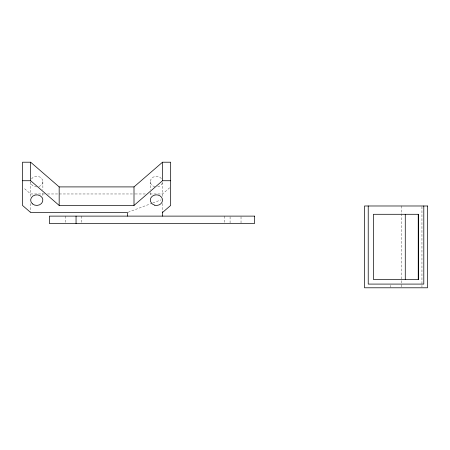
<?xml version="1.0" encoding="UTF-8"?>
<svg xmlns="http://www.w3.org/2000/svg" width="450" height="450" viewBox="0 0 450 450"><rect width="100%" height="100%" fill="white"/><g stroke="black" fill="none" stroke-linecap="round" stroke-linejoin="round"><path stroke-width="0.34" stroke-dasharray="2.25 1.69" d="M169.656 187.791L162.523 193.967L149.197 193.967M128.109 212.243L152.134 203.214M152.781 202.972L161.224 199.8M44.679 193.967L30.651 193.967L23.518 187.791M47.486 193.967L134.466 193.967M135.163 193.967L146.391 193.967M421.942 206.685L421.942 287.094M401.569 205.987L401.569 212.979M401.569 213.677L401.569 287.173M390.459 285.322L390.459 287.173M241.026 216.793L241.026 222.857M230.079 216.793L230.079 222.857M224.724 216.118L224.724 222.857M162.523 182.301L162.523 196.639M162.523 203.473L162.523 211.792M150.3 181.614L150.3 189.849M150.3 192.589L150.3 196.02M81.737 216.118L81.737 222.857M65.441 216.118L65.441 222.857M42.874 181.614L42.874 189.849M42.874 193.275L42.874 197.393M30.651 182.301L30.651 196.712M30.651 203.569L30.651 212.49M162.315 182.987A6.114 5.293 0 0 1 156.943 186.891M154.828 186.727A6.114 5.293 0 0 1 151.403 178.577A6.114 5.293 0 0 1 161.421 178.583M31.466 178.971A6.114 5.293 0 0 1 41.445 178.211A6.114 5.293 0 0 1 38.852 186.587M36.759 186.907A6.114 5.293 0 0 1 30.651 181.614"/><path stroke-width="0.67" d="M127.457 216.118L127.457 212.49L30.651 212.49L22.5 205.431L22.5 162.208L30.651 162.208L59.169 186.907L133.999 186.907L162.523 162.208L170.674 162.208L170.674 205.431L162.523 212.49M22.5 180.731L30.651 180.731L59.169 205.431L133.999 205.431L162.523 180.731L170.674 180.731M423.793 205.987L423.793 284.085L368.229 284.085L368.229 205.987M418.241 214.29L418.241 279.484M405.276 214.29L405.276 279.484M162.523 162.208L162.523 180.731M162.523 211.916L162.523 216.118M133.999 186.907L133.999 205.431M76.05 216.118L76.05 223.526M59.169 186.907L59.169 205.431M30.651 162.208L30.651 180.731M427.5 205.987L364.528 205.987L364.528 287.792L427.5 287.792L427.5 205.987M418.607 214.29L373.416 214.29L373.416 279.484L418.607 279.484L418.607 214.29M254.526 216.118L49.382 216.118L49.382 223.526L254.526 223.526L254.526 216.118M154.828 205.251L152.089 203.878L150.508 201.504A6.114 5.293 0 0 1 155.88 194.861A6.114 5.293 0 0 1 162.501 200.599A6.114 5.293 0 0 1 154.828 205.251M32.439 203.878A6.114 5.293 0 0 0 42.666 201.504A6.114 5.293 0 0 0 35.179 195.024A6.114 5.293 0 0 0 32.439 203.878"/></g></svg>
